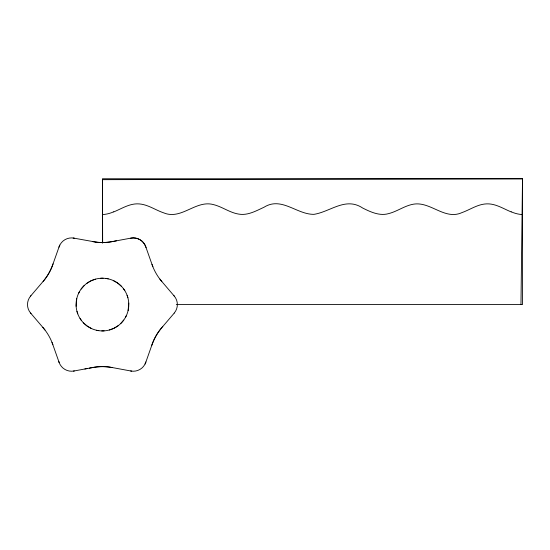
<?xml version="1.0" encoding="UTF-8"?>
<svg xmlns="http://www.w3.org/2000/svg" width="550" height="550" viewBox="0 0 550 550"><rect width="100%" height="100%" fill="white"/><g stroke="black" fill="none" stroke-linecap="round" stroke-linejoin="round"><path stroke-width="0.82" d="M520.967 304.569L522.5 178.771L102.431 178.771L102.431 242.956M76.759 298.574L76.127 306.288M128.109 310.558L128.755 303.091M52.841 264.474L53.061 263.842M58.953 247.184L59.427 245.926A13.221 13.221 0 0 1 59.806 245.121M151.8 345.297L152.322 343.819M145.908 361.955L145.434 363.206A13.214 13.214 0 0 1 145.062 364.018M52.766 264.688L52.539 265.313A52.766 52.766 0 0 1 43.677 280.761L30.608 296.065M78.423 293.686L79.523 291.521M126.445 315.452L125.345 317.611M81.097 289.08L84.294 285.436M123.764 320.059L120.567 323.702M174.206 313.136L161.184 328.377A52.766 52.766 0 0 0 152.322 343.819M30.896 295.728L30.683 295.982A13.179 13.179 0 0 0 30.663 313.136L31.02 313.555M162.339 327.009L162.779 326.501M86.515 283.553L90.777 280.919L95.459 279.146M118.346 325.586L114.159 328.178L109.409 329.993M113.74 211.908C121.956 208.56 129.999 203.115 139.267 203.919C148.108 204.614 155.471 210.1 163.694 212.85C181.349 220.282 195.676 199.843 213.283 204.559C222.179 206.676 229.687 212.699 238.803 214.115C247.809 215.676 256.094 210.87 263.966 207.268C281.49 196.24 296.663 214.534 313.926 214.349C330.605 211.743 345.606 196.597 362.787 208.093C370.707 212.032 379.665 216.219 388.678 213.599C397.183 211.461 404.422 205.851 413.098 204.249C430.361 200.97 444.579 220.543 461.973 212.596C470.209 209.66 477.757 204.133 486.764 203.864C495.639 203.541 503.277 208.704 511.191 211.908M113.382 241.381L111.189 241.787A44.337 44.337 0 0 1 109.863 241.993A53.157 53.157 0 0 1 96.037 242.137M92.359 367.592L89.279 368.163M130.646 238.178L131.086 238.095A11.839 11.839 0 0 1 131.416 238.047A13.186 13.186 0 0 1 145.702 246.579L146.066 247.637M116.463 240.811L113.823 241.299M74.326 370.941L73.776 371.037A11.839 11.839 0 0 1 73.446 371.092M84.879 368.981L87.519 368.486M112.255 367.544L108.831 367.008A53.157 53.157 0 0 0 95.006 367.146A44.337 44.337 0 0 0 93.679 367.352L73.961 371.009A13.179 13.179 0 0 1 59.132 362.443L59.056 362.237M100.712 278.259L103.139 278.211M104.149 330.873L101.729 330.921M176.309 304.569L522.5 304.569L522.5 178.771L102.431 179.671L102.651 242.976M73.15 238.006L96.037 242.124M131.718 371.133L130.611 370.954M106.04 278.451L108.267 278.857M98.828 330.688L96.601 330.282M92.723 241.615L92.833 241.636A52.731 52.731 0 0 0 112.062 241.629L130.9 238.129A13.179 13.179 0 0 1 145.736 246.696L152.123 264.763A52.731 52.731 0 0 0 161.755 281.435L174.274 296.093M74.36 238.205L74.03 238.143A13.179 13.179 0 0 0 59.132 246.696L52.738 264.763A52.731 52.731 0 0 1 43.113 281.435M113.314 280.555L117.789 283.14L121.564 286.433M91.547 328.584L87.072 325.999L83.297 322.706M173.841 295.584L174.206 296.003A13.159 13.159 0 0 1 174.206 313.101M42.866 327.408L44.976 330.014M161.851 281.559L159.885 279.125M30.587 313.046L43.113 327.697A52.731 52.731 0 0 1 52.738 344.376L59.173 362.553M123.448 288.654L124.823 290.647M81.414 320.485L80.039 318.484M152.859 266.702L151.999 264.399M52.009 342.43L52.869 344.74M127.105 295.288L127.896 297.749M77.756 313.851L76.966 311.389M58.795 361.501L58.946 361.921M113.699 211.805A32.134 32.134 0 0 1 102.575 214.589M522.026 214.562A32.161 32.161 0 0 1 511.232 211.812M92.806 367.51A52.731 52.731 0 0 1 112.062 367.51L130.9 371.009A13.179 13.179 0 0 0 145.736 362.443L152.123 344.376A52.731 52.731 0 0 1 161.755 327.697M87.656 326.404A26.366 26.366 0 0 0 128.728 306.446A26.366 26.366 0 0 0 90.915 280.857A26.366 26.366 0 0 0 87.656 326.404"/></g></svg>
